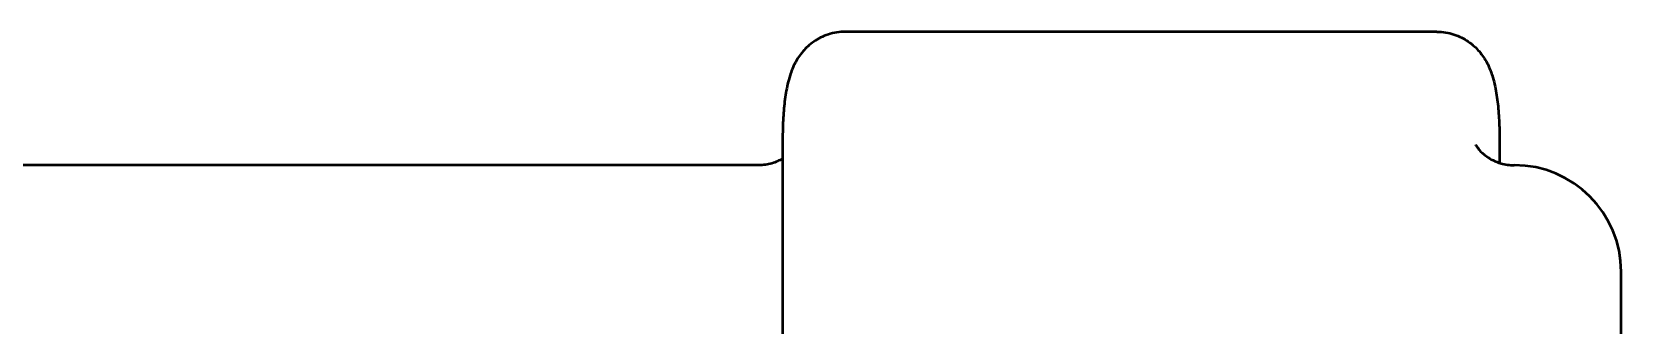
# Model space of a CAD drawing. Header units: inches. Extents: x 15 to 402, y 6 to 258.
# Drawn here: x 217.52 to 224.95, y 100.24 to 101.62 of the extents above; entities that cross this region are included whole.
import ezdxf

# ---------------------------------------------------------------- set-up
doc = ezdxf.new("R2010")
doc.units = ezdxf.units.IN
doc.header["$LTSCALE"] = 12
doc.header["$MEASUREMENT"] = 0
doc.layers.add('Visible (ANSI)', color=7, linetype='Continuous', lineweight=50)

msp = doc.modelspace()

# ---------------------------------------------------------------- linework, layer by layer
at = {"layer": 'Visible (ANSI)'}
for p, q in [((221.56882, 101.61576), (221.32261, 101.61576)), ((224.08672, 101.61576), (221.56882, 101.61576)), ((221.0292, 101.11576), (221.0292, 84.36576)), ((224.38013, 101.11576), (224.38013, 101.00143)), ((220.91703, 100.99076), (214.51578, 100.99076)), ((224.94888, 84.99076), (224.94888, 100.49076))]:
    msp.add_line(p, q, dxfattribs=at)
msp.add_arc((224.44888, 100.49076), 0.5, 0, 90, dxfattribs=at)
for points, knots in [([(221.32261, 101.61576), (221.29477, 101.61576), (221.2671, 101.61099), (221.21643, 101.59453), (221.19418, 101.58256), (221.15337, 101.55465), (221.13734, 101.53869), (221.10744, 101.50415), (221.09712, 101.487), (221.07635, 101.44838), (221.06964, 101.4298), (221.05445, 101.38268), (221.04911, 101.3566), (221.04006, 101.30204), (221.03679, 101.27403), (221.03192, 101.21577), (221.03038, 101.18559), (221.02936, 101.14198), (221.0292, 101.12887), (221.0292, 101.11576)], [1.5707963, 1.5707963, 1.5707963, 1.5707963, 1.6271242, 1.6271242, 1.6890216, 1.6890216, 1.7687927, 1.7687927, 1.883047, 1.883047, 2.0650841, 2.0650841, 2.3792434, 2.3792434, 2.6934026, 2.6934026, 3.0075619, 3.0075619, 3.1415927, 3.1415927, 3.1415927, 3.1415927]), ([(224.08672, 101.61576), (224.11456, 101.61576), (224.14223, 101.61099), (224.1929, 101.59453), (224.21515, 101.58256), (224.25596, 101.55465), (224.27199, 101.53869), (224.30189, 101.50415), (224.31221, 101.487), (224.33298, 101.44838), (224.33969, 101.4298), (224.35488, 101.38268), (224.36022, 101.3566), (224.36927, 101.30204), (224.37254, 101.27403), (224.37741, 101.21577), (224.37895, 101.18559), (224.37997, 101.14198), (224.38013, 101.12887), (224.38013, 101.11576)], [4.712389, 4.712389, 4.712389, 4.712389, 4.7687168, 4.7687168, 4.8306142, 4.8306142, 4.9103853, 4.9103853, 5.0246396, 5.0246396, 5.2066768, 5.2066768, 5.520836, 5.520836, 5.8349953, 5.8349953, 6.1491546, 6.1491546, 6.2831853, 6.2831853, 6.2831853, 6.2831853]), ([(224.26775, 101.08796), (224.26775, 101.08796), (224.26829, 101.08676), (224.27206, 101.0802), (224.27627, 101.0731), (224.29309, 101.05373), (224.30389, 101.04268), (224.33703, 101.01936), (224.35936, 101.00717), (224.40622, 100.99394), (224.4275, 100.99076), (224.44888, 100.99076)], [1.21216519, 1.21216519, 1.21216519, 1.21216519, 1.27772554, 1.27772554, 1.37342033, 1.37342033, 1.4492128, 1.4492128, 1.52181412, 1.52181412, 1.57079633, 1.57079633, 1.57079633, 1.57079633]), ([(221.0292, 101.02061), (221.01534, 101.01259), (220.99829, 101.00483), (220.9597, 100.99394), (220.93841, 100.99076), (220.91703, 100.99076)], [4.6122711, 4.6122711, 4.6122711, 4.6122711, 4.66340677, 4.66340677, 4.71238898, 4.71238898, 4.71238898, 4.71238898])]:
    msp.add_open_spline(points, degree=3, knots=knots, dxfattribs=at)

doc.saveas('drawing.dxf')
